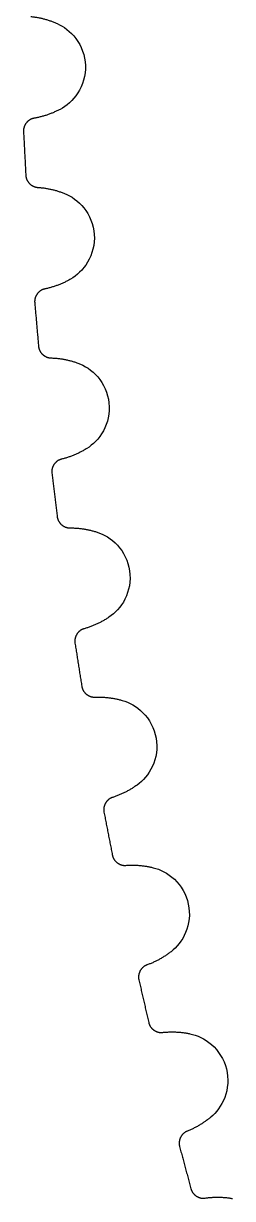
# Model space of a CAD drawing. Extents: x -57 to 57, y -57 to 57.
# Drawn here: x -56.98 to -54.55, y -15.12 to -1.48 of the extents above; entities that cross this region are included whole.
import ezdxf

# ---------------------------------------------------------------- set-up
doc = ezdxf.new("R2010")
doc.units = 0
doc.layers.add('Cut', color=7, linetype='CONTINUOUS')

msp = doc.modelspace()

# ---------------------------------------------------------------- linework, layer by layer
at = {"layer": 'Cut'}
for p, q in [((-56.5865, -1.47686), (-56.5865, -1.47686, 3)), ((-56.5865, -1.47686), (-56.5865, -1.47686, 3)), ((-56.8519, -2.57657), (-56.8519, -2.57657, 3)), ((-56.8519, -2.57657), (-56.8519, -2.57657, 3)), ((-56.5517, -2.47401), (-56.5517, -2.47401, 3)), ((-56.5517, -2.47401), (-56.5517, -2.47401, 3)), ((-56.9763, -2.73159), (-56.9763, -2.73159, 3)), ((-56.9763, -2.73159), (-56.9763, -2.73159, 3)), ((-56.9497, -3.23902), (-56.9497, -3.23902, 3)), ((-56.9497, -3.23902), (-56.9497, -3.23902, 3)), ((-56.8098, -3.38018), (-56.8098, -3.38018, 3)), ((-56.8098, -3.38018), (-56.8098, -3.38018, 3)), ((-56.5005, -3.4508), (-56.5005, -3.4508, 3)), ((-56.5005, -3.4508), (-56.5005, -3.4508, 3)), ((-56.4309, -4.44613), (-56.4309, -4.44613, 3)), ((-56.4309, -4.44613), (-56.4309, -4.44613, 3)), ((-56.7273, -4.5591), (-56.7273, -4.5591, 3)), ((-56.7273, -4.5591), (-56.7273, -4.5591, 3)), ((-56.8463, -4.71837), (-56.8463, -4.71837, 3)), ((-56.8463, -4.71837), (-56.8463, -4.71837, 3)), ((-56.802, -5.22457), (-56.802, -5.22457, 3)), ((-56.802, -5.22457), (-56.802, -5.22457, 3)), ((-56.6572, -5.36076), (-56.6572, -5.36076, 3)), ((-56.6572, -5.36076), (-56.6572, -5.36076, 3)), ((-56.3456, -5.42054), (-56.3456, -5.42054, 3)), ((-56.3456, -5.42054), (-56.3456, -5.42054, 3)), ((-56.2414, -6.41283), (-56.2414, -6.41283, 3)), ((-56.2414, -6.41283), (-56.2414, -6.41283, 3)), ((-56.5337, -6.53608), (-56.5337, -6.53608, 3)), ((-56.5337, -6.53608), (-56.5337, -6.53608, 3)), ((-56.647, -6.69941), (-56.647, -6.69941, 3)), ((-56.647, -6.69941), (-56.647, -6.69941, 3)), ((-56.5851, -7.20374), (-56.5851, -7.20374, 3)), ((-56.5851, -7.20374), (-56.5851, -7.20374, 3)), ((-56.4356, -7.3348), (-56.4356, -7.3348, 3)), ((-56.4356, -7.3348), (-56.4356, -7.3348, 3)), ((-56.1221, -7.38367), (-56.1221, -7.38367, 3)), ((-56.1221, -7.38367), (-56.1221, -7.38367, 3)), ((-55.9833, -8.37172), (-55.9833, -8.37172, 3)), ((-55.9833, -8.37172), (-55.9833, -8.37172, 3)), ((-56.2711, -8.50509), (-56.2711, -8.50509, 3)), ((-56.2711, -8.50509), (-56.2711, -8.50509, 3)), ((-56.3787, -8.67228), (-56.3787, -8.67228, 3)), ((-56.3787, -8.67228), (-56.3787, -8.67228, 3)), ((-56.2992, -9.17415), (-56.2992, -9.17415, 3)), ((-56.2992, -9.17415), (-56.2992, -9.17415, 3)), ((-56.1452, -9.2999), (-56.1452, -9.2999, 3)), ((-56.1452, -9.2999), (-56.1452, -9.2999, 3)), ((-55.8303, -9.33781), (-55.8303, -9.33781, 3)), ((-55.8303, -9.33781), (-55.8303, -9.33781, 3)), ((-55.657, -10.3204), (-55.657, -10.3204, 3)), ((-55.657, -10.3204), (-55.657, -10.3204, 3)), ((-55.94, -10.4637), (-55.94, -10.4637, 3)), ((-55.94, -10.4637), (-55.94, -10.4637, 3)), ((-56.0417, -10.6346), (-56.0417, -10.6346, 3)), ((-56.0417, -10.6346), (-56.0417, -10.6346, 3)), ((-55.9447, -11.1334), (-55.9447, -11.1334, 3)), ((-55.9447, -11.1334), (-55.9447, -11.1334, 3)), ((-55.7865, -11.2537), (-55.7865, -11.2537, 3)), ((-55.7865, -11.2537), (-55.7865, -11.2537, 3)), ((-55.4704, -11.2806), (-55.4704, -11.2806, 3)), ((-55.4704, -11.2806), (-55.4704, -11.2806, 3)), ((-55.2629, -12.2565), (-55.2629, -12.2565, 3)), ((-55.2629, -12.2565), (-55.2629, -12.2565, 3)), ((-55.5408, -12.4097), (-55.5408, -12.4097, 3)), ((-55.5408, -12.4097), (-55.5408, -12.4097, 3)), ((-55.6364, -12.5839), (-55.6364, -12.5839, 3)), ((-55.6364, -12.5839), (-55.6364, -12.5839, 3)), ((-55.5221, -13.079), (-55.5221, -13.079, 3)), ((-55.5221, -13.079), (-55.5221, -13.079, 3)), ((-55.3597, -13.1937), (-55.3597, -13.1937, 3)), ((-55.3597, -13.1937), (-55.3597, -13.1937, 3)), ((-55.0429, -13.2096), (-55.0429, -13.2096, 3)), ((-55.0429, -13.2096), (-55.0429, -13.2096, 3)), ((-54.8015, -14.1777), (-54.8015, -14.1777, 3)), ((-54.8015, -14.1777), (-54.8015, -14.1777, 3)), ((-55.0738, -14.3404), (-55.0738, -14.3404, 3)), ((-55.0738, -14.3404), (-55.0738, -14.3404, 3)), ((-55.1633, -14.5179), (-55.1633, -14.5179, 3)), ((-55.1633, -14.5179), (-55.1633, -14.5179, 3)), ((-55.0318, -15.0088), (-55.0318, -15.0088, 3)), ((-55.0318, -15.0088), (-55.0318, -15.0088, 3)), ((-54.8656, -15.1177), (-54.8656, -15.1177, 3)), ((-54.8656, -15.1177), (-54.8656, -15.1177, 3))]:
    msp.add_line(p, q, dxfattribs=at)
for points, degree in [([(-56.8931, -1.39549), (-56.7333, -1.41173), (-56.5865, -1.47686)], 2), ([(-56.8931, -1.39549, 3), (-56.7333, -1.41173, 3), (-56.5865, -1.47686, 3)], 2), ([(-56.8931, -1.39549), (-56.7333, -1.41173), (-56.5865, -1.47686)], 2), ([(-56.8931, -1.39549, 3), (-56.7333, -1.41173, 3), (-56.5865, -1.47686, 3)], 2), ([(-56.5517, -2.47401), (-56.6936, -2.54923), (-56.8519, -2.57657)], 2), ([(-56.5517, -2.47401, 3), (-56.6936, -2.54923, 3), (-56.8519, -2.57657, 3)], 2), ([(-56.5517, -2.47401), (-56.6936, -2.54923), (-56.8519, -2.57657)], 2), ([(-56.5517, -2.47401, 3), (-56.6936, -2.54923, 3), (-56.8519, -2.57657, 3)], 2), ([(-56.9763, -2.73159), (-56.9497, -3.23902)], 1), ([(-56.9763, -2.73159, 3), (-56.9497, -3.23902, 3)], 1), ([(-56.9763, -2.73159), (-56.9497, -3.23902)], 1), ([(-56.9763, -2.73159, 3), (-56.9497, -3.23902, 3)], 1), ([(-56.8098, -3.38018), (-56.6495, -3.39083), (-56.5005, -3.4508)], 2), ([(-56.8098, -3.38018, 3), (-56.6495, -3.39083, 3), (-56.5005, -3.4508, 3)], 2), ([(-56.8098, -3.38018), (-56.6495, -3.39083), (-56.5005, -3.4508)], 2), ([(-56.8098, -3.38018, 3), (-56.6495, -3.39083, 3), (-56.5005, -3.4508, 3)], 2), ([(-56.4309, -4.44613), (-56.5701, -4.52625), (-56.7273, -4.5591)], 2), ([(-56.4309, -4.44613, 3), (-56.5701, -4.52625, 3), (-56.7273, -4.5591, 3)], 2), ([(-56.4309, -4.44613), (-56.5701, -4.52625), (-56.7273, -4.5591)], 2), ([(-56.4309, -4.44613, 3), (-56.5701, -4.52625, 3), (-56.7273, -4.5591, 3)], 2), ([(-56.8463, -4.71837), (-56.802, -5.22457)], 1), ([(-56.8463, -4.71837, 3), (-56.802, -5.22457, 3)], 1), ([(-56.8463, -4.71837), (-56.802, -5.22457)], 1), ([(-56.8463, -4.71837, 3), (-56.802, -5.22457, 3)], 1), ([(-56.6572, -5.36076), (-56.4966, -5.36581), (-56.3456, -5.42054)], 2), ([(-56.6572, -5.36076, 3), (-56.4966, -5.36581, 3), (-56.3456, -5.42054, 3)], 2), ([(-56.6572, -5.36076), (-56.4966, -5.36581), (-56.3456, -5.42054)], 2), ([(-56.6572, -5.36076, 3), (-56.4966, -5.36581, 3), (-56.3456, -5.42054, 3)], 2), ([(-56.2414, -6.41283), (-56.3777, -6.49776), (-56.5337, -6.53608)], 2), ([(-56.2414, -6.41283, 3), (-56.3777, -6.49776, 3), (-56.5337, -6.53608, 3)], 2), ([(-56.2414, -6.41283), (-56.3777, -6.49776), (-56.5337, -6.53608)], 2), ([(-56.2414, -6.41283, 3), (-56.3777, -6.49776, 3), (-56.5337, -6.53608, 3)], 2), ([(-56.647, -6.69941), (-56.5851, -7.20374)], 1), ([(-56.647, -6.69941, 3), (-56.5851, -7.20374, 3)], 1), ([(-56.647, -6.69941), (-56.5851, -7.20374)], 1), ([(-56.647, -6.69941, 3), (-56.5851, -7.20374, 3)], 1), ([(-56.4356, -7.3348), (-56.275, -7.33424), (-56.1221, -7.38367)], 2), ([(-56.4356, -7.3348, 3), (-56.275, -7.33424, 3), (-56.1221, -7.38367, 3)], 2), ([(-56.4356, -7.3348), (-56.275, -7.33424), (-56.1221, -7.38367)], 2), ([(-56.4356, -7.3348, 3), (-56.275, -7.33424, 3), (-56.1221, -7.38367, 3)], 2), ([(-55.9833, -8.37172), (-56.1166, -8.46136), (-56.2711, -8.50509)], 2), ([(-55.9833, -8.37172, 3), (-56.1166, -8.46136, 3), (-56.2711, -8.50509, 3)], 2), ([(-55.9833, -8.37172), (-56.1166, -8.46136), (-56.2711, -8.50509)], 2), ([(-55.9833, -8.37172, 3), (-56.1166, -8.46136, 3), (-56.2711, -8.50509, 3)], 2), ([(-56.3787, -8.67228), (-56.2992, -9.17415)], 1), ([(-56.3787, -8.67228, 3), (-56.2992, -9.17415, 3)], 1), ([(-56.3787, -8.67228), (-56.2992, -9.17415)], 1), ([(-56.3787, -8.67228, 3), (-56.2992, -9.17415, 3)], 1), ([(-56.1452, -9.2999), (-55.9847, -9.29374), (-55.8303, -9.33781)], 2), ([(-56.1452, -9.2999, 3), (-55.9847, -9.29374, 3), (-55.8303, -9.33781, 3)], 2), ([(-56.1452, -9.2999), (-55.9847, -9.29374), (-55.8303, -9.33781)], 2), ([(-56.1452, -9.2999, 3), (-55.9847, -9.29374, 3), (-55.8303, -9.33781, 3)], 2), ([(-55.657, -10.3204), (-55.7871, -10.4146), (-55.94, -10.4637)], 2), ([(-55.657, -10.3204, 3), (-55.7871, -10.4146, 3), (-55.94, -10.4637, 3)], 2), ([(-55.657, -10.3204), (-55.7871, -10.4146), (-55.94, -10.4637)], 2), ([(-55.657, -10.3204, 3), (-55.7871, -10.4146, 3), (-55.94, -10.4637, 3)], 2), ([(-56.0417, -10.6346), (-55.9447, -11.1334)], 1), ([(-56.0417, -10.6346, 3), (-55.9447, -11.1334, 3)], 1), ([(-56.0417, -10.6346), (-55.9447, -11.1334)], 1), ([(-56.0417, -10.6346, 3), (-55.9447, -11.1334, 3)], 1), ([(-55.7865, -11.2537), (-55.6263, -11.2419), (-55.4704, -11.2806)], 2), ([(-55.7865, -11.2537, 3), (-55.6263, -11.2419, 3), (-55.4704, -11.2806, 3)], 2), ([(-55.7865, -11.2537), (-55.6263, -11.2419), (-55.4704, -11.2806)], 2), ([(-55.7865, -11.2537, 3), (-55.6263, -11.2419, 3), (-55.4704, -11.2806, 3)], 2), ([(-55.2629, -12.2565), (-55.3896, -12.3552), (-55.5408, -12.4097)], 2), ([(-55.2629, -12.2565, 3), (-55.3896, -12.3552, 3), (-55.5408, -12.4097, 3)], 2), ([(-55.2629, -12.2565), (-55.3896, -12.3552), (-55.5408, -12.4097)], 2), ([(-55.2629, -12.2565, 3), (-55.3896, -12.3552, 3), (-55.5408, -12.4097, 3)], 2), ([(-55.6364, -12.5839), (-55.5221, -13.079)], 1), ([(-55.6364, -12.5839, 3), (-55.5221, -13.079, 3)], 1), ([(-55.6364, -12.5839), (-55.5221, -13.079)], 1), ([(-55.6364, -12.5839, 3), (-55.5221, -13.079, 3)], 1), ([(-55.3597, -13.1937), (-55.2001, -13.1764), (-55.0429, -13.2096)], 2), ([(-55.3597, -13.1937, 3), (-55.2001, -13.1764, 3), (-55.0429, -13.2096, 3)], 2), ([(-55.3597, -13.1937), (-55.2001, -13.1764), (-55.0429, -13.2096)], 2), ([(-55.3597, -13.1937, 3), (-55.2001, -13.1764, 3), (-55.0429, -13.2096, 3)], 2), ([(-54.8015, -14.1777), (-54.9247, -14.2808), (-55.0738, -14.3404)], 2), ([(-54.8015, -14.1777, 3), (-54.9247, -14.2808, 3), (-55.0738, -14.3404, 3)], 2), ([(-54.8015, -14.1777), (-54.9247, -14.2808), (-55.0738, -14.3404)], 2), ([(-54.8015, -14.1777, 3), (-54.9247, -14.2808, 3), (-55.0738, -14.3404, 3)], 2), ([(-55.1633, -14.5179), (-55.0318, -15.0088)], 1), ([(-55.1633, -14.5179, 3), (-55.0318, -15.0088, 3)], 1), ([(-55.1633, -14.5179), (-55.0318, -15.0088)], 1), ([(-55.1633, -14.5179, 3), (-55.0318, -15.0088, 3)], 1), ([(-54.8656, -15.1177), (-54.7066, -15.0948), (-54.5484, -15.1225)], 2), ([(-54.8656, -15.1177, 3), (-54.7066, -15.0948, 3), (-54.5484, -15.1225, 3)], 2), ([(-54.8656, -15.1177), (-54.7066, -15.0948), (-54.5484, -15.1225)], 2), ([(-54.8656, -15.1177, 3), (-54.7066, -15.0948, 3), (-54.5484, -15.1225, 3)], 2)]:
    msp.add_open_spline(points, degree=degree, dxfattribs=at)
for points, degree, knots in [([(-56.5865, -1.47686), (-56.5108, -1.51035), (-56.4304, -1.56732), (-56.3672, -1.65218), (-56.3038, -1.7361), (-56.261, -1.84856), (-56.2575, -1.96455), (-56.2529, -2.08051), (-56.2878, -2.19569), (-56.3452, -2.28382), (-56.4023, -2.37288), (-56.4785, -2.43533), (-56.5517, -2.47401)], 3, [0, 0, 0, 0, 0.558599, 0.558599, 0.558599, 1.1172, 1.1172, 1.1172, 1.6758, 1.6758, 1.6758, 2.2344, 2.2344, 2.2344, 2.2344]), ([(-56.5865, -1.47686, 3), (-56.5108, -1.51035, 3), (-56.4304, -1.56732, 3), (-56.3672, -1.65218, 3), (-56.3038, -1.7361, 3), (-56.261, -1.84856, 3), (-56.2575, -1.96455, 3), (-56.2529, -2.08051, 3), (-56.2878, -2.19569, 3), (-56.3452, -2.28382, 3), (-56.4023, -2.37288, 3), (-56.4785, -2.43533, 3), (-56.5517, -2.47401, 3)], 3, [0, 0, 0, 0, 0.558599, 0.558599, 0.558599, 1.1172, 1.1172, 1.1172, 1.6758, 1.6758, 1.6758, 2.2344, 2.2344, 2.2344, 2.2344]), ([(-56.5865, -1.47686), (-56.5108, -1.51035), (-56.4304, -1.56732), (-56.3672, -1.65218), (-56.3038, -1.7361), (-56.261, -1.84856), (-56.2575, -1.96455), (-56.2529, -2.08051), (-56.2878, -2.19569), (-56.3452, -2.28382), (-56.4023, -2.37288), (-56.4785, -2.43533), (-56.5517, -2.47401)], 3, [0, 0, 0, 0, 0.558599, 0.558599, 0.558599, 1.1172, 1.1172, 1.1172, 1.6758, 1.6758, 1.6758, 2.2344, 2.2344, 2.2344, 2.2344]), ([(-56.5865, -1.47686, 3), (-56.5108, -1.51035, 3), (-56.4304, -1.56732, 3), (-56.3672, -1.65218, 3), (-56.3038, -1.7361, 3), (-56.261, -1.84856, 3), (-56.2575, -1.96455, 3), (-56.2529, -2.08051, 3), (-56.2878, -2.19569, 3), (-56.3452, -2.28382, 3), (-56.4023, -2.37288, 3), (-56.4785, -2.43533, 3), (-56.5517, -2.47401, 3)], 3, [0, 0, 0, 0, 0.558599, 0.558599, 0.558599, 1.1172, 1.1172, 1.1172, 1.6758, 1.6758, 1.6758, 2.2344, 2.2344, 2.2344, 2.2344]), ([(-56.8519, -2.57657), (-56.9044, -2.58501), (-56.9435, -2.6305), (-56.9794, -2.67852), (-56.9763, -2.73159)], 2, [0, 0, 0, 0.724386, 0.724386, 1.44877, 1.44877, 1.44877]), ([(-56.8519, -2.57657, 3), (-56.9044, -2.58501, 3), (-56.9435, -2.6305, 3), (-56.9794, -2.67852, 3), (-56.9763, -2.73159, 3)], 2, [0, 0, 0, 0.724386, 0.724386, 1.44877, 1.44877, 1.44877]), ([(-56.8519, -2.57657), (-56.9044, -2.58501), (-56.9435, -2.6305), (-56.9794, -2.67852), (-56.9763, -2.73159)], 2, [0, 0, 0, 0.724386, 0.724386, 1.44877, 1.44877, 1.44877]), ([(-56.8519, -2.57657, 3), (-56.9044, -2.58501, 3), (-56.9435, -2.6305, 3), (-56.9794, -2.67852, 3), (-56.9763, -2.73159, 3)], 2, [0, 0, 0, 0.724386, 0.724386, 1.44877, 1.44877, 1.44877]), ([(-56.9497, -3.23902), (-56.9473, -3.29213), (-56.9065, -3.33612), (-56.8628, -3.37728), (-56.8098, -3.38018)], 2, [0, 0, 0, 0.724386, 0.724386, 1.44877, 1.44877, 1.44877]), ([(-56.9497, -3.23902, 3), (-56.9473, -3.29213, 3), (-56.9065, -3.33612, 3), (-56.8628, -3.37728, 3), (-56.8098, -3.38018, 3)], 2, [0, 0, 0, 0.724386, 0.724386, 1.44877, 1.44877, 1.44877]), ([(-56.9497, -3.23902), (-56.9473, -3.29213), (-56.9065, -3.33612), (-56.8628, -3.37728), (-56.8098, -3.38018)], 2, [0, 0, 0, 0.724386, 0.724386, 1.44877, 1.44877, 1.44877]), ([(-56.9497, -3.23902, 3), (-56.9473, -3.29213, 3), (-56.9065, -3.33612, 3), (-56.8628, -3.37728, 3), (-56.8098, -3.38018, 3)], 2, [0, 0, 0, 0.724386, 0.724386, 1.44877, 1.44877, 1.44877]), ([(-56.5005, -3.4508), (-56.4237, -3.48163), (-56.3413, -3.53576), (-56.2752, -3.61836), (-56.2089, -3.70001), (-56.1622, -3.81092), (-56.1547, -3.92672), (-56.146, -4.04244), (-56.1769, -4.15877), (-56.2311, -4.24885), (-56.2851, -4.33985), (-56.3591, -4.40492), (-56.4309, -4.44613)], 3, [0, 0, 0, 0, 0.558599, 0.558599, 0.558599, 1.1172, 1.1172, 1.1172, 1.6758, 1.6758, 1.6758, 2.2344, 2.2344, 2.2344, 2.2344]), ([(-56.5005, -3.4508, 3), (-56.4237, -3.48163, 3), (-56.3413, -3.53576, 3), (-56.2752, -3.61836, 3), (-56.2089, -3.70001, 3), (-56.1622, -3.81092, 3), (-56.1547, -3.92672, 3), (-56.146, -4.04244, 3), (-56.1769, -4.15877, 3), (-56.2311, -4.24885, 3), (-56.2851, -4.33985, 3), (-56.3591, -4.40492, 3), (-56.4309, -4.44613, 3)], 3, [0, 0, 0, 0, 0.558599, 0.558599, 0.558599, 1.1172, 1.1172, 1.1172, 1.6758, 1.6758, 1.6758, 2.2344, 2.2344, 2.2344, 2.2344]), ([(-56.5005, -3.4508), (-56.4237, -3.48163), (-56.3413, -3.53576), (-56.2752, -3.61836), (-56.2089, -3.70001), (-56.1622, -3.81092), (-56.1547, -3.92672), (-56.146, -4.04244), (-56.1769, -4.15877), (-56.2311, -4.24885), (-56.2851, -4.33985), (-56.3591, -4.40492), (-56.4309, -4.44613)], 3, [0, 0, 0, 0, 0.558599, 0.558599, 0.558599, 1.1172, 1.1172, 1.1172, 1.6758, 1.6758, 1.6758, 2.2344, 2.2344, 2.2344, 2.2344]), ([(-56.5005, -3.4508, 3), (-56.4237, -3.48163, 3), (-56.3413, -3.53576, 3), (-56.2752, -3.61836, 3), (-56.2089, -3.70001, 3), (-56.1622, -3.81092, 3), (-56.1547, -3.92672, 3), (-56.146, -4.04244, 3), (-56.1769, -4.15877, 3), (-56.2311, -4.24885, 3), (-56.2851, -4.33985, 3), (-56.3591, -4.40492, 3), (-56.4309, -4.44613, 3)], 3, [0, 0, 0, 0, 0.558599, 0.558599, 0.558599, 1.1172, 1.1172, 1.1172, 1.6758, 1.6758, 1.6758, 2.2344, 2.2344, 2.2344, 2.2344]), ([(-56.7273, -4.5591), (-56.7795, -4.56937), (-56.817, -4.6162), (-56.8513, -4.66544), (-56.8463, -4.71837)], 2, [0, 0, 0, 0.724386, 0.724386, 1.44877, 1.44877, 1.44877]), ([(-56.7273, -4.5591, 3), (-56.7795, -4.56937, 3), (-56.817, -4.6162, 3), (-56.8513, -4.66544, 3), (-56.8463, -4.71837, 3)], 2, [0, 0, 0, 0.724386, 0.724386, 1.44877, 1.44877, 1.44877]), ([(-56.7273, -4.5591), (-56.7795, -4.56937), (-56.817, -4.6162), (-56.8513, -4.66544), (-56.8463, -4.71837)], 2, [0, 0, 0, 0.724386, 0.724386, 1.44877, 1.44877, 1.44877]), ([(-56.7273, -4.5591, 3), (-56.7795, -4.56937, 3), (-56.817, -4.6162, 3), (-56.8513, -4.66544, 3), (-56.8463, -4.71837, 3)], 2, [0, 0, 0, 0.724386, 0.724386, 1.44877, 1.44877, 1.44877]), ([(-56.802, -5.22457), (-56.7977, -5.27756), (-56.7554, -5.3201), (-56.7103, -5.3597), (-56.6572, -5.36076)], 2, [0, 0, 0, 0.724386, 0.724386, 1.44877, 1.44877, 1.44877]), ([(-56.802, -5.22457, 3), (-56.7977, -5.27756, 3), (-56.7554, -5.3201, 3), (-56.7103, -5.3597, 3), (-56.6572, -5.36076, 3)], 2, [0, 0, 0, 0.724386, 0.724386, 1.44877, 1.44877, 1.44877]), ([(-56.802, -5.22457), (-56.7977, -5.27756), (-56.7554, -5.3201), (-56.7103, -5.3597), (-56.6572, -5.36076)], 2, [0, 0, 0, 0.724386, 0.724386, 1.44877, 1.44877, 1.44877]), ([(-56.802, -5.22457, 3), (-56.7977, -5.27756, 3), (-56.7554, -5.3201, 3), (-56.7103, -5.3597, 3), (-56.6572, -5.36076, 3)], 2, [0, 0, 0, 0.724386, 0.724386, 1.44877, 1.44877, 1.44877]), ([(-56.3456, -5.42054), (-56.2678, -5.44866), (-56.1836, -5.49989), (-56.1147, -5.58013), (-56.0456, -5.65942), (-55.995, -5.76863), (-55.9834, -5.88409), (-55.9707, -5.99944), (-55.9975, -6.11678), (-56.0486, -6.2087), (-56.0994, -6.30152), (-56.1711, -6.36914), (-56.2414, -6.41283)], 3, [0, 0, 0, 0, 0.558599, 0.558599, 0.558599, 1.1172, 1.1172, 1.1172, 1.6758, 1.6758, 1.6758, 2.2344, 2.2344, 2.2344, 2.2344]), ([(-56.3456, -5.42054, 3), (-56.2678, -5.44866, 3), (-56.1836, -5.49989, 3), (-56.1147, -5.58013, 3), (-56.0456, -5.65942, 3), (-55.995, -5.76863, 3), (-55.9834, -5.88409, 3), (-55.9707, -5.99944, 3), (-55.9975, -6.11678, 3), (-56.0486, -6.2087, 3), (-56.0994, -6.30152, 3), (-56.1711, -6.36914, 3), (-56.2414, -6.41283, 3)], 3, [0, 0, 0, 0, 0.558599, 0.558599, 0.558599, 1.1172, 1.1172, 1.1172, 1.6758, 1.6758, 1.6758, 2.2344, 2.2344, 2.2344, 2.2344]), ([(-56.3456, -5.42054), (-56.2678, -5.44866), (-56.1836, -5.49989), (-56.1147, -5.58013), (-56.0456, -5.65942), (-55.995, -5.76863), (-55.9834, -5.88409), (-55.9707, -5.99944), (-55.9975, -6.11678), (-56.0486, -6.2087), (-56.0994, -6.30152), (-56.1711, -6.36914), (-56.2414, -6.41283)], 3, [0, 0, 0, 0, 0.558599, 0.558599, 0.558599, 1.1172, 1.1172, 1.1172, 1.6758, 1.6758, 1.6758, 2.2344, 2.2344, 2.2344, 2.2344]), ([(-56.3456, -5.42054, 3), (-56.2678, -5.44866, 3), (-56.1836, -5.49989, 3), (-56.1147, -5.58013, 3), (-56.0456, -5.65942, 3), (-55.995, -5.76863, 3), (-55.9834, -5.88409, 3), (-55.9707, -5.99944, 3), (-55.9975, -6.11678, 3), (-56.0486, -6.2087, 3), (-56.0994, -6.30152, 3), (-56.1711, -6.36914, 3), (-56.2414, -6.41283, 3)], 3, [0, 0, 0, 0, 0.558599, 0.558599, 0.558599, 1.1172, 1.1172, 1.1172, 1.6758, 1.6758, 1.6758, 2.2344, 2.2344, 2.2344, 2.2344]), ([(-56.5337, -6.53608), (-56.5854, -6.54816), (-56.6213, -6.59627), (-56.6538, -6.64668), (-56.647, -6.69941)], 2, [0, 0, 0, 0.724386, 0.724386, 1.44877, 1.44877, 1.44877]), ([(-56.5337, -6.53608, 3), (-56.5854, -6.54816, 3), (-56.6213, -6.59627, 3), (-56.6538, -6.64668, 3), (-56.647, -6.69941, 3)], 2, [0, 0, 0, 0.724386, 0.724386, 1.44877, 1.44877, 1.44877]), ([(-56.5337, -6.53608), (-56.5854, -6.54816), (-56.6213, -6.59627), (-56.6538, -6.64668), (-56.647, -6.69941)], 2, [0, 0, 0, 0.724386, 0.724386, 1.44877, 1.44877, 1.44877]), ([(-56.5337, -6.53608, 3), (-56.5854, -6.54816, 3), (-56.6213, -6.59627, 3), (-56.6538, -6.64668, 3), (-56.647, -6.69941, 3)], 2, [0, 0, 0, 0.724386, 0.724386, 1.44877, 1.44877, 1.44877]), ([(-56.5851, -7.20374), (-56.5789, -7.25655), (-56.5352, -7.29759), (-56.4887, -7.3356), (-56.4356, -7.3348)], 2, [0, 0, 0, 0.724386, 0.724386, 1.44877, 1.44877, 1.44877]), ([(-56.5851, -7.20374, 3), (-56.5789, -7.25655, 3), (-56.5352, -7.29759, 3), (-56.4887, -7.3356, 3), (-56.4356, -7.3348, 3)], 2, [0, 0, 0, 0.724386, 0.724386, 1.44877, 1.44877, 1.44877]), ([(-56.5851, -7.20374), (-56.5789, -7.25655), (-56.5352, -7.29759), (-56.4887, -7.3356), (-56.4356, -7.3348)], 2, [0, 0, 0, 0.724386, 0.724386, 1.44877, 1.44877, 1.44877]), ([(-56.5851, -7.20374, 3), (-56.5789, -7.25655, 3), (-56.5352, -7.29759, 3), (-56.4887, -7.3356, 3), (-56.4356, -7.3348, 3)], 2, [0, 0, 0, 0.724386, 0.724386, 1.44877, 1.44877, 1.44877]), ([(-56.1221, -7.38367), (-56.0434, -7.40906), (-55.9575, -7.45732), (-55.8857, -7.53511), (-55.8139, -7.61194), (-55.7596, -7.71931), (-55.744, -7.8343), (-55.7273, -7.94914), (-55.7499, -8.06734), (-55.7978, -8.16098), (-55.8453, -8.25553), (-55.9146, -8.3256), (-55.9833, -8.37172)], 3, [0, 0, 0, 0, 0.558599, 0.558599, 0.558599, 1.1172, 1.1172, 1.1172, 1.6758, 1.6758, 1.6758, 2.2344, 2.2344, 2.2344, 2.2344]), ([(-56.1221, -7.38367, 3), (-56.0434, -7.40906, 3), (-55.9575, -7.45732, 3), (-55.8857, -7.53511, 3), (-55.8139, -7.61194, 3), (-55.7596, -7.71931, 3), (-55.744, -7.8343, 3), (-55.7273, -7.94914, 3), (-55.7499, -8.06734, 3), (-55.7978, -8.16098, 3), (-55.8453, -8.25553, 3), (-55.9146, -8.3256, 3), (-55.9833, -8.37172, 3)], 3, [0, 0, 0, 0, 0.558599, 0.558599, 0.558599, 1.1172, 1.1172, 1.1172, 1.6758, 1.6758, 1.6758, 2.2344, 2.2344, 2.2344, 2.2344]), ([(-56.1221, -7.38367), (-56.0434, -7.40906), (-55.9575, -7.45732), (-55.8857, -7.53511), (-55.8139, -7.61194), (-55.7596, -7.71931), (-55.744, -7.8343), (-55.7273, -7.94914), (-55.7499, -8.06734), (-55.7978, -8.16098), (-55.8453, -8.25553), (-55.9146, -8.3256), (-55.9833, -8.37172)], 3, [0, 0, 0, 0, 0.558599, 0.558599, 0.558599, 1.1172, 1.1172, 1.1172, 1.6758, 1.6758, 1.6758, 2.2344, 2.2344, 2.2344, 2.2344]), ([(-56.1221, -7.38367, 3), (-56.0434, -7.40906, 3), (-55.9575, -7.45732, 3), (-55.8857, -7.53511, 3), (-55.8139, -7.61194, 3), (-55.7596, -7.71931, 3), (-55.744, -7.8343, 3), (-55.7273, -7.94914, 3), (-55.7499, -8.06734, 3), (-55.7978, -8.16098, 3), (-55.8453, -8.25553, 3), (-55.9146, -8.3256, 3), (-55.9833, -8.37172, 3)], 3, [0, 0, 0, 0, 0.558599, 0.558599, 0.558599, 1.1172, 1.1172, 1.1172, 1.6758, 1.6758, 1.6758, 2.2344, 2.2344, 2.2344, 2.2344]), ([(-56.2711, -8.50509), (-56.3224, -8.51898), (-56.3566, -8.56831), (-56.3873, -8.61982), (-56.3787, -8.67228)], 2, [0, 0, 0, 0.724386, 0.724386, 1.44877, 1.44877, 1.44877]), ([(-56.2711, -8.50509, 3), (-56.3224, -8.51898, 3), (-56.3566, -8.56831, 3), (-56.3873, -8.61982, 3), (-56.3787, -8.67228, 3)], 2, [0, 0, 0, 0.724386, 0.724386, 1.44877, 1.44877, 1.44877]), ([(-56.2711, -8.50509), (-56.3224, -8.51898), (-56.3566, -8.56831), (-56.3873, -8.61982), (-56.3787, -8.67228)], 2, [0, 0, 0, 0.724386, 0.724386, 1.44877, 1.44877, 1.44877]), ([(-56.2711, -8.50509, 3), (-56.3224, -8.51898, 3), (-56.3566, -8.56831, 3), (-56.3873, -8.61982, 3), (-56.3787, -8.67228, 3)], 2, [0, 0, 0, 0.724386, 0.724386, 1.44877, 1.44877, 1.44877]), ([(-56.2992, -9.17415), (-56.2912, -9.22671), (-56.246, -9.2662), (-56.1983, -9.30256), (-56.1452, -9.2999)], 2, [0, 0, 0, 0.724386, 0.724386, 1.44877, 1.44877, 1.44877]), ([(-56.2992, -9.17415, 3), (-56.2912, -9.22671, 3), (-56.246, -9.2662, 3), (-56.1983, -9.30256, 3), (-56.1452, -9.2999, 3)], 2, [0, 0, 0, 0.724386, 0.724386, 1.44877, 1.44877, 1.44877]), ([(-56.2992, -9.17415), (-56.2912, -9.22671), (-56.246, -9.2662), (-56.1983, -9.30256), (-56.1452, -9.2999)], 2, [0, 0, 0, 0.724386, 0.724386, 1.44877, 1.44877, 1.44877]), ([(-56.2992, -9.17415, 3), (-56.2912, -9.22671, 3), (-56.246, -9.2662, 3), (-56.1983, -9.30256, 3), (-56.1452, -9.2999, 3)], 2, [0, 0, 0, 0.724386, 0.724386, 1.44877, 1.44877, 1.44877]), ([(-55.8303, -9.33781), (-55.7507, -9.36044), (-55.6631, -9.40567), (-55.5887, -9.4809), (-55.5143, -9.55518), (-55.4562, -9.66059), (-55.4366, -9.77496), (-55.4159, -9.88915), (-55.4344, -10.0081), (-55.479, -10.1033), (-55.5231, -10.1995), (-55.5899, -10.2719), (-55.657, -10.3204)], 3, [0, 0, 0, 0, 0.558599, 0.558599, 0.558599, 1.1172, 1.1172, 1.1172, 1.6758, 1.6758, 1.6758, 2.2344, 2.2344, 2.2344, 2.2344]), ([(-55.8303, -9.33781, 3), (-55.7507, -9.36044, 3), (-55.6631, -9.40567, 3), (-55.5887, -9.4809, 3), (-55.5143, -9.55518, 3), (-55.4562, -9.66059, 3), (-55.4366, -9.77496, 3), (-55.4159, -9.88915, 3), (-55.4344, -10.0081, 3), (-55.479, -10.1033, 3), (-55.5231, -10.1995, 3), (-55.5899, -10.2719, 3), (-55.657, -10.3204, 3)], 3, [0, 0, 0, 0, 0.558599, 0.558599, 0.558599, 1.1172, 1.1172, 1.1172, 1.6758, 1.6758, 1.6758, 2.2344, 2.2344, 2.2344, 2.2344]), ([(-55.8303, -9.33781), (-55.7507, -9.36044), (-55.6631, -9.40567), (-55.5887, -9.4809), (-55.5143, -9.55518), (-55.4562, -9.66059), (-55.4366, -9.77496), (-55.4159, -9.88915), (-55.4344, -10.0081), (-55.479, -10.1033), (-55.5231, -10.1995), (-55.5899, -10.2719), (-55.657, -10.3204)], 3, [0, 0, 0, 0, 0.558599, 0.558599, 0.558599, 1.1172, 1.1172, 1.1172, 1.6758, 1.6758, 1.6758, 2.2344, 2.2344, 2.2344, 2.2344]), ([(-55.8303, -9.33781, 3), (-55.7507, -9.36044, 3), (-55.6631, -9.40567, 3), (-55.5887, -9.4809, 3), (-55.5143, -9.55518, 3), (-55.4562, -9.66059, 3), (-55.4366, -9.77496, 3), (-55.4159, -9.88915, 3), (-55.4344, -10.0081, 3), (-55.479, -10.1033, 3), (-55.5231, -10.1995, 3), (-55.5899, -10.2719, 3), (-55.657, -10.3204, 3)], 3, [0, 0, 0, 0, 0.558599, 0.558599, 0.558599, 1.1172, 1.1172, 1.1172, 1.6758, 1.6758, 1.6758, 2.2344, 2.2344, 2.2344, 2.2344]), ([(-55.94, -10.4637), (-55.9908, -10.4794), (-56.0232, -10.5299), (-56.0521, -10.5825), (-56.0417, -10.6346)], 2, [0, 0, 0, 0.724386, 0.724386, 1.44877, 1.44877, 1.44877]), ([(-55.94, -10.4637, 3), (-55.9908, -10.4794, 3), (-56.0232, -10.5299, 3), (-56.0521, -10.5825, 3), (-56.0417, -10.6346, 3)], 2, [0, 0, 0, 0.724386, 0.724386, 1.44877, 1.44877, 1.44877]), ([(-55.94, -10.4637), (-55.9908, -10.4794), (-56.0232, -10.5299), (-56.0521, -10.5825), (-56.0417, -10.6346)], 2, [0, 0, 0, 0.724386, 0.724386, 1.44877, 1.44877, 1.44877]), ([(-55.94, -10.4637, 3), (-55.9908, -10.4794, 3), (-56.0232, -10.5299, 3), (-56.0521, -10.5825, 3), (-56.0417, -10.6346, 3)], 2, [0, 0, 0, 0.724386, 0.724386, 1.44877, 1.44877, 1.44877]), ([(-55.9447, -11.1334), (-55.9349, -11.1856), (-55.8884, -11.2235), (-55.8394, -11.2582), (-55.7865, -11.2537)], 2, [0, 0, 0, 0.724386, 0.724386, 1.44877, 1.44877, 1.44877]), ([(-55.9447, -11.1334, 3), (-55.9349, -11.1856, 3), (-55.8884, -11.2235, 3), (-55.8394, -11.2582, 3), (-55.7865, -11.2537, 3)], 2, [0, 0, 0, 0.724386, 0.724386, 1.44877, 1.44877, 1.44877]), ([(-55.9447, -11.1334), (-55.9349, -11.1856), (-55.8884, -11.2235), (-55.8394, -11.2582), (-55.7865, -11.2537)], 2, [0, 0, 0, 0.724386, 0.724386, 1.44877, 1.44877, 1.44877]), ([(-55.9447, -11.1334, 3), (-55.9349, -11.1856, 3), (-55.8884, -11.2235, 3), (-55.8394, -11.2582, 3), (-55.7865, -11.2537, 3)], 2, [0, 0, 0, 0.724386, 0.724386, 1.44877, 1.44877, 1.44877]), ([(-55.4704, -11.2806), (-55.39, -11.3004), (-55.3009, -11.3426), (-55.224, -11.4151), (-55.147, -11.4868), (-55.0853, -11.5901), (-55.0617, -11.7037), (-55.037, -11.8171), (-55.0514, -11.9366), (-55.0926, -12.0334), (-55.1334, -12.131), (-55.1976, -12.2057), (-55.2629, -12.2565)], 3, [0, 0, 0, 0, 0.558599, 0.558599, 0.558599, 1.1172, 1.1172, 1.1172, 1.6758, 1.6758, 1.6758, 2.2344, 2.2344, 2.2344, 2.2344]), ([(-55.4704, -11.2806, 3), (-55.39, -11.3004, 3), (-55.3009, -11.3426, 3), (-55.224, -11.4151, 3), (-55.147, -11.4868, 3), (-55.0853, -11.5901, 3), (-55.0617, -11.7037, 3), (-55.037, -11.8171, 3), (-55.0514, -11.9366, 3), (-55.0926, -12.0334, 3), (-55.1334, -12.131, 3), (-55.1976, -12.2057, 3), (-55.2629, -12.2565, 3)], 3, [0, 0, 0, 0, 0.558599, 0.558599, 0.558599, 1.1172, 1.1172, 1.1172, 1.6758, 1.6758, 1.6758, 2.2344, 2.2344, 2.2344, 2.2344]), ([(-55.4704, -11.2806), (-55.39, -11.3004), (-55.3009, -11.3426), (-55.224, -11.4151), (-55.147, -11.4868), (-55.0853, -11.5901), (-55.0617, -11.7037), (-55.037, -11.8171), (-55.0514, -11.9366), (-55.0926, -12.0334), (-55.1334, -12.131), (-55.1976, -12.2057), (-55.2629, -12.2565)], 3, [0, 0, 0, 0, 0.558599, 0.558599, 0.558599, 1.1172, 1.1172, 1.1172, 1.6758, 1.6758, 1.6758, 2.2344, 2.2344, 2.2344, 2.2344]), ([(-55.4704, -11.2806, 3), (-55.39, -11.3004, 3), (-55.3009, -11.3426, 3), (-55.224, -11.4151, 3), (-55.147, -11.4868, 3), (-55.0853, -11.5901, 3), (-55.0617, -11.7037, 3), (-55.037, -11.8171, 3), (-55.0514, -11.9366, 3), (-55.0926, -12.0334, 3), (-55.1334, -12.131, 3), (-55.1976, -12.2057, 3), (-55.2629, -12.2565, 3)], 3, [0, 0, 0, 0, 0.558599, 0.558599, 0.558599, 1.1172, 1.1172, 1.1172, 1.6758, 1.6758, 1.6758, 2.2344, 2.2344, 2.2344, 2.2344]), ([(-55.5408, -12.4097), (-55.591, -12.4271), (-55.6216, -12.4787), (-55.6487, -12.5322), (-55.6364, -12.5839)], 2, [0, 0, 0, 0.724386, 0.724386, 1.44877, 1.44877, 1.44877]), ([(-55.5408, -12.4097, 3), (-55.591, -12.4271, 3), (-55.6216, -12.4787, 3), (-55.6487, -12.5322, 3), (-55.6364, -12.5839, 3)], 2, [0, 0, 0, 0.724386, 0.724386, 1.44877, 1.44877, 1.44877]), ([(-55.5408, -12.4097), (-55.591, -12.4271), (-55.6216, -12.4787), (-55.6487, -12.5322), (-55.6364, -12.5839)], 2, [0, 0, 0, 0.724386, 0.724386, 1.44877, 1.44877, 1.44877]), ([(-55.5408, -12.4097, 3), (-55.591, -12.4271, 3), (-55.6216, -12.4787, 3), (-55.6487, -12.5322, 3), (-55.6364, -12.5839, 3)], 2, [0, 0, 0, 0.724386, 0.724386, 1.44877, 1.44877, 1.44877]), ([(-55.5221, -13.079), (-55.5105, -13.1309), (-55.4626, -13.1671), (-55.4125, -13.2001), (-55.3597, -13.1937)], 2, [0, 0, 0, 0.724386, 0.724386, 1.44877, 1.44877, 1.44877]), ([(-55.5221, -13.079, 3), (-55.5105, -13.1309, 3), (-55.4626, -13.1671, 3), (-55.4125, -13.2001, 3), (-55.3597, -13.1937, 3)], 2, [0, 0, 0, 0.724386, 0.724386, 1.44877, 1.44877, 1.44877]), ([(-55.5221, -13.079), (-55.5105, -13.1309), (-55.4626, -13.1671), (-55.4125, -13.2001), (-55.3597, -13.1937)], 2, [0, 0, 0, 0.724386, 0.724386, 1.44877, 1.44877, 1.44877]), ([(-55.5221, -13.079, 3), (-55.5105, -13.1309, 3), (-55.4626, -13.1671, 3), (-55.4125, -13.2001, 3), (-55.3597, -13.1937, 3)], 2, [0, 0, 0, 0.724386, 0.724386, 1.44877, 1.44877, 1.44877]), ([(-55.0429, -13.2096), (-54.9619, -13.2266), (-54.8714, -13.2656), (-54.7919, -13.3355), (-54.7125, -13.4044), (-54.6472, -13.5055), (-54.6197, -13.6182), (-54.5911, -13.7307), (-54.6013, -13.8506), (-54.639, -13.9487), (-54.6764, -14.0477), (-54.738, -14.1247), (-54.8015, -14.1777)], 3, [0, 0, 0, 0, 0.558599, 0.558599, 0.558599, 1.1172, 1.1172, 1.1172, 1.6758, 1.6758, 1.6758, 2.2344, 2.2344, 2.2344, 2.2344]), ([(-55.0429, -13.2096, 3), (-54.9619, -13.2266, 3), (-54.8714, -13.2656, 3), (-54.7919, -13.3355, 3), (-54.7125, -13.4044, 3), (-54.6472, -13.5055, 3), (-54.6197, -13.6182, 3), (-54.5911, -13.7307, 3), (-54.6013, -13.8506, 3), (-54.639, -13.9487, 3), (-54.6764, -14.0477, 3), (-54.738, -14.1247, 3), (-54.8015, -14.1777, 3)], 3, [0, 0, 0, 0, 0.558599, 0.558599, 0.558599, 1.1172, 1.1172, 1.1172, 1.6758, 1.6758, 1.6758, 2.2344, 2.2344, 2.2344, 2.2344]), ([(-55.0429, -13.2096), (-54.9619, -13.2266), (-54.8714, -13.2656), (-54.7919, -13.3355), (-54.7125, -13.4044), (-54.6472, -13.5055), (-54.6197, -13.6182), (-54.5911, -13.7307), (-54.6013, -13.8506), (-54.639, -13.9487), (-54.6764, -14.0477), (-54.738, -14.1247), (-54.8015, -14.1777)], 3, [0, 0, 0, 0, 0.558599, 0.558599, 0.558599, 1.1172, 1.1172, 1.1172, 1.6758, 1.6758, 1.6758, 2.2344, 2.2344, 2.2344, 2.2344]), ([(-55.0429, -13.2096, 3), (-54.9619, -13.2266, 3), (-54.8714, -13.2656, 3), (-54.7919, -13.3355, 3), (-54.7125, -13.4044, 3), (-54.6472, -13.5055, 3), (-54.6197, -13.6182, 3), (-54.5911, -13.7307, 3), (-54.6013, -13.8506, 3), (-54.639, -13.9487, 3), (-54.6764, -14.0477, 3), (-54.738, -14.1247, 3), (-54.8015, -14.1777, 3)], 3, [0, 0, 0, 0, 0.558599, 0.558599, 0.558599, 1.1172, 1.1172, 1.1172, 1.6758, 1.6758, 1.6758, 2.2344, 2.2344, 2.2344, 2.2344]), ([(-55.0738, -14.3404), (-55.1234, -14.3596), (-55.1522, -14.4122), (-55.1774, -14.4667), (-55.1633, -14.5179)], 2, [0, 0, 0, 0.724386, 0.724386, 1.44877, 1.44877, 1.44877]), ([(-55.0738, -14.3404, 3), (-55.1234, -14.3596, 3), (-55.1522, -14.4122, 3), (-55.1774, -14.4667, 3), (-55.1633, -14.5179, 3)], 2, [0, 0, 0, 0.724386, 0.724386, 1.44877, 1.44877, 1.44877]), ([(-55.0738, -14.3404), (-55.1234, -14.3596), (-55.1522, -14.4122), (-55.1774, -14.4667), (-55.1633, -14.5179)], 2, [0, 0, 0, 0.724386, 0.724386, 1.44877, 1.44877, 1.44877]), ([(-55.0738, -14.3404, 3), (-55.1234, -14.3596, 3), (-55.1522, -14.4122, 3), (-55.1774, -14.4667, 3), (-55.1633, -14.5179, 3)], 2, [0, 0, 0, 0.724386, 0.724386, 1.44877, 1.44877, 1.44877]), ([(-55.0318, -15.0088), (-55.0184, -15.0602), (-54.9693, -15.0947), (-54.9181, -15.1259), (-54.8656, -15.1177)], 2, [0, 0, 0, 0.724386, 0.724386, 1.44877, 1.44877, 1.44877]), ([(-55.0318, -15.0088, 3), (-55.0184, -15.0602, 3), (-54.9693, -15.0947, 3), (-54.9181, -15.1259, 3), (-54.8656, -15.1177, 3)], 2, [0, 0, 0, 0.724386, 0.724386, 1.44877, 1.44877, 1.44877]), ([(-55.0318, -15.0088), (-55.0184, -15.0602), (-54.9693, -15.0947), (-54.9181, -15.1259), (-54.8656, -15.1177)], 2, [0, 0, 0, 0.724386, 0.724386, 1.44877, 1.44877, 1.44877]), ([(-55.0318, -15.0088, 3), (-55.0184, -15.0602, 3), (-54.9693, -15.0947, 3), (-54.9181, -15.1259, 3), (-54.8656, -15.1177, 3)], 2, [0, 0, 0, 0.724386, 0.724386, 1.44877, 1.44877, 1.44877])]:
    msp.add_open_spline(points, degree=degree, knots=knots, dxfattribs=at)

doc.saveas('drawing.dxf')
